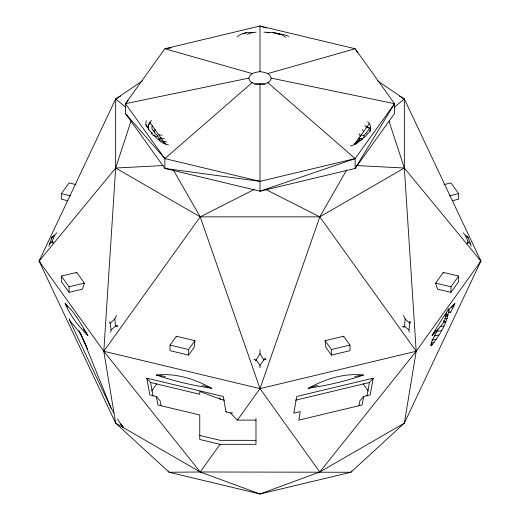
<?xml version="1.0" encoding="UTF-8"?>
<svg xmlns="http://www.w3.org/2000/svg" width="520" height="520" viewBox="0 0 520 520"><rect width="100%" height="100%" fill="white"/><g stroke="black" fill="none" stroke-linecap="round" stroke-linejoin="round"><path stroke-width="0.78" d="M437.99 328.945L432.049 341.036L430.749 345.475L431.216 345.8C438.893 336.122 446.615 324.688 448.344 312.221L448.76 311.656M409.247 332.215L408.902 329.869L404.508 326.248L405.191 318.981L403.488 315.413M448.559 310.135L450.431 307.892A70.922 9.197 -63 0 1 454.844 303.745A200.811 115.941 0 0 1 450.424 312.5L448.559 310.135L448.701 308.75L444.444 315.686M176.293 337.071L176.391 336.238L194.942 340.672L194.142 347.366L188.584 355.108L170.034 350.675L170.034 345.098L176.391 336.238M408.902 329.869L409.793 323.2L410.728 321.893M110.753 332.215L111.098 329.869L110.208 323.2L109.272 321.893M142.435 80.886L115.661 99.002L39.104 261.086L115.661 423.163L169.124 472.264L260 494L350.876 472.264L404.339 423.163L416.195 351.26L404.339 168.038L404.339 99.002L377.566 80.886M363.656 396.454L362.128 404.982L298.772 420.128L300.307 411.6L293.781 413.166L296.777 396.454L373.178 378.183L370.182 394.894L363.656 396.454L359.84 400.835L358.963 405.652M366.938 396.136L369.415 382.512L373.178 378.183M48.886 246.246L51.896 237.614L52.839 236.308M446.641 312.631L444.21 321.847A200.811 115.941 0 0 1 432.107 335.426A223.853 29.036 -63 0 1 435.565 330.278M76.46 273.163L76.707 272.409L61.354 276.081L61.354 281.651L69.037 292.364L82.459 289.159L84.39 283.12L76.707 272.409M130.975 121.192L115.661 168.038L103.805 351.26L115.661 423.163L200.213 471.978L260 494L319.787 471.978L404.339 423.163L480.896 261.086L404.339 99.002L399.451 96.181M49.419 243.9L51.896 241.924L54.665 235.157L56.849 232.817M409.344 322.79L409.981 321.308M110.208 323.2L114.809 318.981L116.513 315.413M467.616 243.575L468.384 242.144M346.651 170.053L319.787 216.853L260 388.615L237.419 420.108L230.367 412.913L225.986 411.866L223.223 396.454L146.822 378.183L149.819 394.894L156.345 396.454L160.16 400.835L161.037 405.652M260 367.906L260 365.482L256.269 359.912L260 353.704L260 349.726M394.543 103.681L355.134 168.441L260 191.197L164.866 168.441L125.457 113.516L125.457 103.681L164.866 48.75L260 26L355.134 48.75L394.543 103.681L394.543 113.516L355.134 168.441L355.134 158.607L394.543 103.681L271.043 78.091A10.705 5.077 16.1 0 0 267.813 73.58A10.705 3.822 6.2 0 0 260 71.715A10.705 3.822 -6.2 0 0 252.187 73.58L164.866 48.75L171.256 47.886M260 365.482L263.731 359.912L266.084 359.353M67.672 200.701L61.354 199.192L61.354 193.622L69.037 182.91L75.946 184.561M40.521 259.11L39.104 261.086L103.805 351.26L200.213 471.978L350.876 472.264L351.819 470.957M151.684 390.956L156.858 383.74M188.584 355.108L188.584 349.538L194.942 340.672M350.266 145.951A16.068 9.275 0 0 0 354.289 144.579L369.395 123.526A16.068 9.275 0 0 0 367.666 121.765M225.986 411.866L226.245 411.502M255.983 418.509L255.983 444.334L220.038 444.334L200.213 471.978L169.124 472.264L168.181 470.957M435.611 283.12L443.293 272.409L458.647 276.081L458.647 281.651L450.964 292.364L437.541 289.159L435.611 283.12L450.964 286.793L458.647 276.081M467.162 243.23L468.104 241.924L465.335 235.157L463.151 232.817M451.646 307.834L454.857 303.713M363.961 137.189L363.961 135.616L370.071 128.05L366.236 127.017M479.349 262.958L480.896 261.086L479.479 259.11M125.457 103.681L248.957 78.091A10.705 6.845 -18.6 0 0 252.187 82.602A10.705 8.099 -8.9 0 0 260 84.474A10.705 8.099 8.9 0 0 267.813 82.602L355.134 158.607L260 181.357L164.866 168.441L164.866 158.607L125.457 103.681L128.122 100.633M51.617 238.322L54.294 235.268M51.896 237.614L54.665 235.157M125.457 113.516L164.866 158.607L252.187 82.602M111.098 329.869L115.492 326.248L117.838 326.814M394.505 107.01L404.339 99.002M40.651 262.958L39.104 261.086L115.661 168.038L115.661 99.002L120.549 96.181M308.536 388.193C325.156 379.002 344.305 372.873 363.46 375.057A200.811 115.941 0 0 1 308.536 388.193A223.197 123.253 -26 0 1 317.596 385.365M254.234 189.475L200.213 216.853L103.805 351.26L260 388.615L416.195 351.26L480.896 261.086L404.339 168.038L389.025 121.192M263.374 359.313L265.603 358.325M159.133 140.276L159.133 138.703L161.207 137.865M403.5 327.262L405.009 326.658M355.134 158.607L260 191.197L260 84.468M354.289 144.579L355.57 144.085A15.574 9.958 18.6 0 0 359.099 141.291L359.431 141.141A15.561 9.952 18.6 0 0 363.318 137.767A15.542 9.938 18.6 0 0 367.101 133.984M267.813 73.587L355.134 48.75L357.65 52.884M237.172 36.829A16.068 9.275 0 0 1 242.944 33.592L246.656 32.708A16.068 9.275 0 0 1 253.455 32.494M444.054 184.561L450.964 182.91L458.647 193.622L458.647 199.192L452.329 200.701M61.354 276.081L69.037 286.793L84.39 283.12M449.436 195.819L458.647 193.622M325.058 340.672L343.61 336.238L349.966 345.098L349.966 350.675L331.416 355.108L325.858 347.366L325.058 340.672L331.416 349.538L331.416 355.108M402.162 326.814L404.508 326.248M331.416 349.538L349.966 345.098M295.373 400.218L369.415 382.512M445.77 315.153L448.084 314.73M445.731 316.361L448.051 315.939M444.951 318.799L447.272 318.377M443.495 322.257L445.822 321.834M439.933 326.722L443.826 326.014M436.774 331.416L441.454 330.564M434.226 335.933L438.906 335.082M431.717 340.035L436.41 339.176M431.048 343.076L434.168 342.511M430.826 345.066L432.387 344.779M156.54 375.057C175.695 372.873 194.844 379.002 211.464 388.193A200.811 115.941 0 0 1 156.54 375.057A223.197 123.253 26 0 1 165.347 376.506M163.28 165.542L115.661 168.038L200.213 216.853L319.787 216.853L404.339 168.038L356.72 165.542M230.367 412.913L232.765 412.913M237.419 420.108L255.983 420.108M255.983 440.343L220.22 440.343L199.758 435.448M115.421 325.546L117.845 325.669M255.073 360.412L256.685 360.542M448.344 312.221L450.424 312.5M266.858 32.877A16.068 9.275 0 0 1 272.623 32.532L281.801 34.73A16.068 9.275 0 0 1 285.552 37.427M164.866 158.607L260 181.357M61.354 193.622L70.564 195.819M253.916 359.353L256.269 359.912M170.034 345.098L188.584 349.538M146.822 378.183L150.585 382.512L199.758 394.271L199.758 391.476L220.733 399.288L224.647 400.225M220.038 444.334L199.758 439.485L199.758 414.999L157.872 404.982L156.345 396.454M168.487 144.898A16.068 9.275 0 0 1 165.198 143.871L164.073 143.52A15.847 10.133 -18.6 0 1 163.826 143.429A15.593 9.971 -18.6 0 1 159.445 140.147A15.561 9.952 -18.6 0 1 155.37 136.539A15.535 9.932 -18.6 0 1 151.743 132.665A15.522 9.925 -18.6 0 1 148.824 129.279L148.584 128.55A15.516 9.919 -18.6 0 1 146.062 124.969L148.493 128.187A16.068 9.275 0 0 1 150.293 122.558M360.893 134.791L363.961 135.616M358.592 138.106L362.427 139.139M266.136 28.099L260 26L260 71.715M120.361 423.605L122.603 426.797L123.292 427.057L120.361 423.605L117.54 418.906M265.766 189.475L319.787 216.853L416.195 351.26L319.787 471.978L260 388.615L200.213 216.853L173.349 170.053M65.143 303.713C75.082 312.293 81.035 324.447 87.893 335.426A200.811 115.941 0 0 1 65.143 303.713A223.197 28.951 63 0 1 67.75 307.047M468.104 241.924L470.581 243.9L471.113 246.246M115.661 99.002L125.496 107.01M159.133 138.703L165.646 144.079M52.169 241.267L53.411 242.3M465.335 235.157L468.104 237.614L470.581 243.9M405.191 318.981L409.793 323.2M219.291 397.832L220.733 399.288M69.582 318.695L69.582 320.275L81.139 334.373L111.098 408.168L113.919 412.861M466.856 236.08L467.831 237.374M467.162 236.308L468.104 237.614M363.142 383.74L368.316 390.956M151.495 120.484A16.068 9.275 0 0 0 149.702 122.272L165.198 143.871M51.896 241.924L52.839 243.23M443.365 320.554L444.21 321.847M260 353.704L263.731 359.912M79.495 331.689L85.573 344.494M85.891 345.169L86.534 346.515M78.936 330.752L87.601 349.057M69.582 320.275L111.098 408.168M443.293 272.409L443.541 273.163M145.99 124.696L145.997 124.716A16.068 9.275 0 0 1 146.465 120.692M150.585 382.512L153.062 396.136M343.61 336.238L343.707 337.071M114.809 318.981L115.492 326.248M450.964 286.793L450.964 292.364M404.339 421.538L404.339 423.163M370.071 128.05L370.071 131.196M361.394 138.476A12.447 7.189 0 0 1 360.243 138.853A10.043 5.798 0 0 1 357.935 140.433L357.935 141.888M152.373 125.703A10.043 5.798 0 0 0 154.388 131.437A10.043 5.798 0 0 0 157.385 135.376L157.385 136.832M154.388 131.437L154.388 132.899M151.743 132.665L151.743 134.089M148.584 128.55L148.584 129.961M122.603 425.328L122.603 426.797M115.661 421.538L115.661 423.163M69.037 286.793L69.037 292.364M355.784 143.585A8.034 4.635 0 0 1 354.64 143.631M271.05 78.091A10.705 6.845 18.6 0 1 267.813 82.602M248.95 78.091A10.705 5.077 -16.1 0 1 252.187 73.58M254.774 84.162A11.043 6.377 0 0 1 264.869 84.052M359.392 139.575A16.068 9.275 0 0 1 360.035 141.005M369.375 123.526A15.821 10.114 18.6 0 1 367.159 134.03M364.949 125.587A16.068 9.275 0 0 1 366.587 127.445M367.198 126.653A16.068 9.275 0 0 1 369.038 128.323M357.935 140.433A10.043 5.798 0 0 1 354.361 143.865M355.485 143.26A16.068 9.275 0 0 1 355.778 143.982M362.265 129.76A16.068 9.275 0 0 1 363.565 131.657M358.988 133.718A16.068 9.275 0 0 1 360.185 136.363M247.267 34.398A16.068 9.275 0 0 1 256.055 32.214M242.944 33.592A15.503 5.532 -6.2 0 1 246.656 32.708M263.933 32.214A16.068 9.275 0 0 1 269.159 32.598M272.623 32.532A15.548 5.551 6.2 0 1 281.808 34.73M278.148 34.047A16.068 9.275 0 0 1 288.932 36.452M166.634 141.953A16.068 9.275 0 0 1 163.287 141.206M164.463 138.671A16.068 9.275 0 0 1 161.037 138.073M159.881 138.651A10.043 5.798 0 0 1 157.385 135.376M157.807 136.552A16.068 9.275 0 0 1 153.133 135.356M146.094 125.834A16.068 9.275 0 0 1 146.354 125.184M162.162 135.174A16.068 9.275 0 0 1 158.567 134.628M153.069 131.352A10.043 5.798 0 0 1 155.35 129.727M148.48 128.193A16.023 10.251 -18.6 0 1 149.708 122.272M83.291 328.588A223.197 28.951 63 0 1 87.887 335.413M202.404 385.365A223.197 123.253 26 0 1 211.464 388.18M354.653 376.506A223.197 123.253 -26 0 1 363.467 375.043M432.101 335.472A66.71 8.652 -63 0 1 444.49 315.562"/></g></svg>
